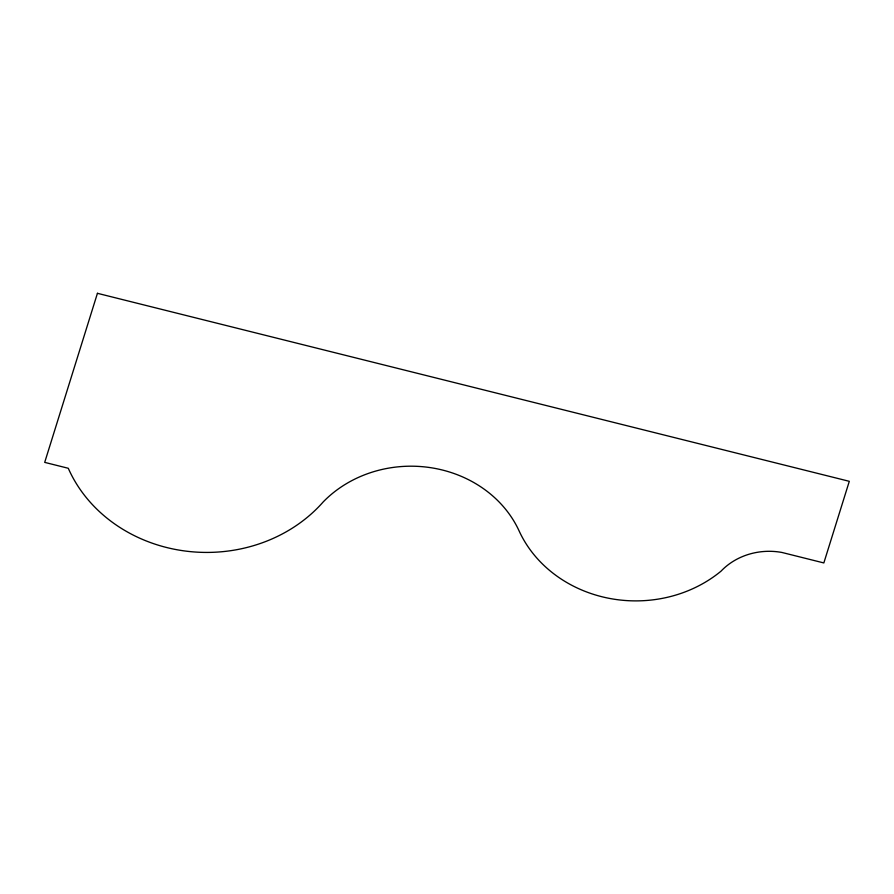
<?xml version="1.0" encoding="UTF-8"?>
<svg xmlns="http://www.w3.org/2000/svg" width="894" height="894" viewBox="0 0 894 894"><rect width="100%" height="100%" fill="white"/><g stroke="black" fill="none" stroke-linecap="round" stroke-linejoin="round"><path stroke-width="1.34" d="M97.435 293.31L44.7 462.377L68.279 468.277A148.415 132.357 0.6 0 0 185.024 551.006A148.415 132.357 0.6 0 0 323.259 501.869A116.499 103.894 0.6 0 1 519.012 530.712A125.763 112.152 0.6 0 0 721.022 571.165A63.295 56.445 0.6 0 1 781.926 552.458L823.843 562.941L849.3 481.318L97.435 293.31"/></g></svg>
